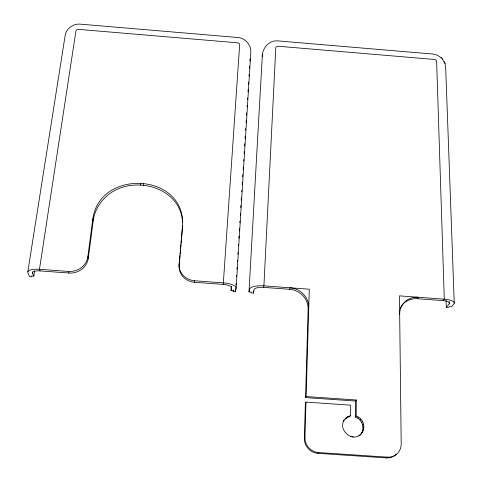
<?xml version="1.0" encoding="UTF-8"?>
<svg xmlns="http://www.w3.org/2000/svg" width="482" height="482" viewBox="0 0 482 482"><rect width="100%" height="100%" fill="white"/><g stroke="black" fill="none" stroke-linecap="round" stroke-linejoin="round"><path stroke-width="0.72" d="M182.515 226.992L182.521 225.733L179.159 265.118A16.641 15.611 1.3 0 0 194.463 282.283L223.244 284.404A8.676 2.832 3.8 0 1 231.517 287.875L231.083 290.598L233.36 290.76L233.222 291.598L235.499 291.767L236.114 288.218L250.797 52.61C251.496 45.103 245.266 37.994 237.783 37.5L80.211 24.148C73.366 23.455 66.402 28.39 65.197 35.24L27.817 271.746M358.777 435.957C365.94 431.251 363.187 419.31 355.312 416.96L355.439 401.03L356.3 400.012L306.148 396.553L305.534 397.59L355.439 401.03M355.312 416.96L356.18 416.014L356.3 400.012M350.613 415.635L348.094 416.514L345.064 419.003L347.269 417.46L349.775 416.587L350.613 415.635L350.715 405.187L305.986 402.108L305.371 403.127L304.335 438.283A14.255 13.61 57.5 0 0 317.807 453.333L386.48 457.9A14.394 13.351 54.6 0 0 396.186 454.399M182.533 226.401C186.42 172.773 99.84 168.104 92.815 218.9L87.845 256.701L88.278 258.358A17.292 15.761 -15.8 0 1 69.028 273.035L40.133 270.902A8.947 2.814 7.5 0 0 32.583 273.234L33.848 276.102L31.529 275.933L31.926 276.819L29.613 276.644L27.896 272.89A13.707 4.308 7.5 0 1 39.458 269.299L68.498 271.438A17.376 15.828 -15.7 0 0 87.845 256.701M305.534 397.59L308.131 309.089L308.739 307.667A19.575 18.515 22.5 0 0 290.037 287.79L289.525 289.29A19.485 18.437 22.6 0 1 308.131 309.089M304.335 438.283L304.961 437.433L305.986 402.108M306.148 396.553L309.275 289.206L263.907 285.862A13.267 4.326 3 0 0 249.574 289.206L248.989 291.911L251.267 292.08L251.08 292.911L253.351 293.08L254.165 289.543A8.658 2.82 3 0 1 263.515 287.374L289.525 289.29M194.463 282.283L194.529 280.741A16.719 15.671 1.4 0 1 179.153 263.509M253.351 293.08L253.472 290.827M248.989 291.911L262.19 57.828C261.612 48.971 268.697 39.813 278.078 40.916L432.908 54.044L437.301 55.165L441.367 57.876M235.499 291.767L235.686 288.76M235.921 285.007L236.011 283.5M236.439 276.74L236.529 275.24M236.903 269.227L236.999 267.727M237.373 261.714L237.469 260.214M237.843 254.201L237.939 252.701M238.361 245.941L238.457 244.44M238.831 238.427L238.97 236.174M239.301 230.914L239.44 228.661M239.819 222.648L239.909 221.148M240.289 215.141L240.379 213.634M240.759 207.628L240.898 205.374M241.223 200.114L241.368 197.861M241.741 191.848L241.837 190.348M242.211 184.335L242.356 182.082M242.681 176.822L242.82 174.568M243.151 169.315L243.29 167.055M243.669 161.048L243.759 159.548M244.139 153.535L244.278 151.282M244.609 146.022L244.748 143.769M245.079 138.509L245.218 136.255M245.591 130.248L245.687 128.742M246.061 122.735L246.206 120.482M246.531 115.222L246.676 112.969M247.049 106.956L247.139 105.456M247.519 99.443L247.609 97.942M247.989 91.929L248.128 89.676M248.459 84.422L248.598 82.163M248.971 76.156L249.067 74.656M249.441 68.643L249.586 66.389M249.911 61.13L250.056 58.876M231.083 290.598L231.324 286.844M231.517 287.875L231.613 286.38M233.222 291.598L233.318 290.098M179.159 265.118L180.027 255.436M180.16 253.942L180.485 250.279M180.611 248.833L180.997 244.488M181.13 243.036L181.449 239.415M181.581 237.945L182.449 228.239M88.278 258.358L93.219 220.696A43.41 39.681 -6 0 1 105.19 197.548C129.176 173.514 180.593 185.245 182.606 222.316M223.244 284.404L239.656 44.706A2.362 1.994 6.9 0 0 237.753 42.826L78.265 29.348A2.41 1.994 -3.7 0 0 75.951 30.884L39.458 269.299L40.133 270.902M359.879 435.174C366.7 430.052 364.127 418.46 356.18 416.014M360.777 434.312C351.926 442.916 337.906 429.444 344.058 420.298M32.583 273.234L32.812 271.752M33.848 276.102L34.656 270.896M263.515 287.374L263.907 285.862L275.794 47.76A2.356 1.988 9.9 0 1 277.897 46.218L434.589 59.467A2.362 1.946 20 0 1 436.632 61.341L444.277 299.171L443.048 300.611L417.394 298.72A19.744 17.888 36.6 0 0 400.205 308.299M417.394 298.72L418.503 297.267A19.834 17.961 36.5 0 0 399.674 314.3M343.359 421.093L345.883 418.063M347.269 417.46L348.094 416.514M386.48 457.9L387.516 457.147A14.466 13.412 54.5 0 0 401.199 443.898L399.458 295.864L444.277 299.171A13.454 4.163 -0.6 0 1 453.761 304.232L451.459 306.787L449.224 306.624L448.519 307.408L446.29 307.245L449.248 303.901L449.17 301.648M317.807 453.333L318.5 452.556L387.516 457.147M357.795 418.177L358.68 417.231M359.97 420.015L360.861 419.081M361.627 422.34L362.53 421.413M350.456 436.427L353.216 436.981M362.669 424.985L363.579 424.076M363.018 427.781L363.928 426.883M362.645 430.534L363.555 429.649M361.572 433.059L362.482 432.185M194.529 280.741L223.443 282.874A13.291 4.338 3.8 0 1 236.114 288.218M442.157 58.69L445.025 63.594L445.663 67.281L454.261 303.154M441.12 57.629L442.47 59.015M444.747 62.925L445.025 63.594M444.175 61.557L444.422 62.154M68.498 271.438L69.028 273.035M92.815 218.9L93.219 220.696M140.569 183.208L140.75 185.13M143.546 183.443L143.714 185.365M446.067 300.479L446.29 307.245M443.048 300.611A8.778 2.717 -0.6 0 1 449.248 303.901M318.5 452.556A14.321 13.671 57.2 0 1 304.961 437.433M262.383 56.394A14.098 11.936 9.9 0 1 262.823 54.894"/></g></svg>
